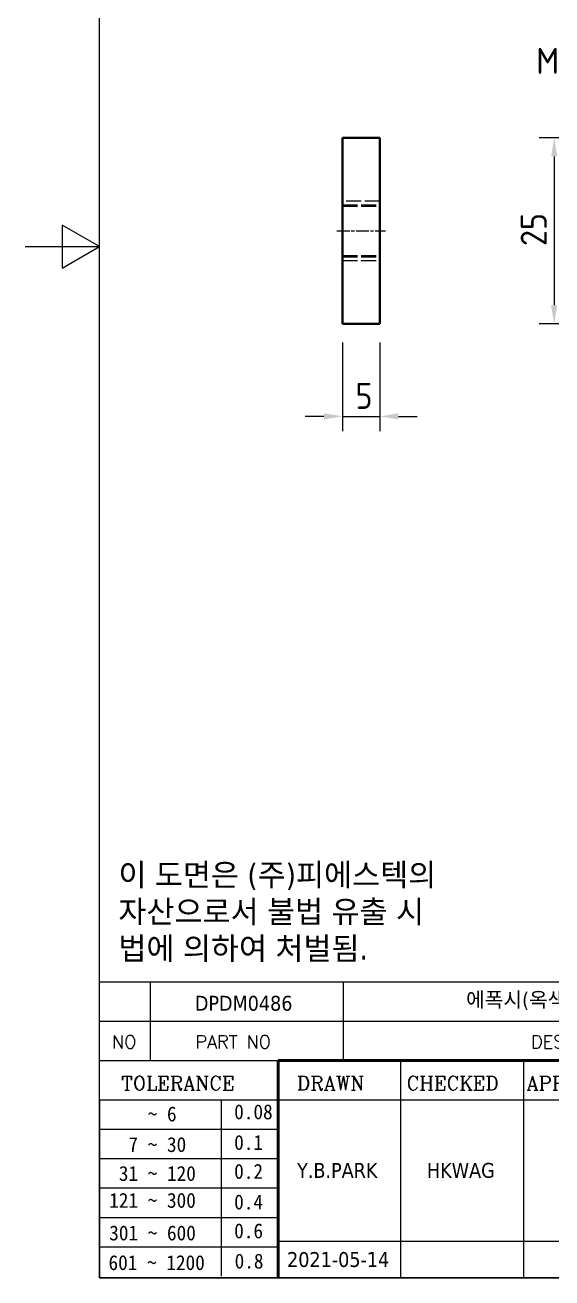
# Model space of a CAD drawing. Header units: millimetres. Extents: x 24815 to 37444, y -10619 to 6020.
# Drawn here: x 26841.5 to 26912.2, y -4468.6 to -4300.3 of the extents above; entities that cross this region are included whole.
import ezdxf
from ezdxf.enums import TextEntityAlignment as Align

# ---------------------------------------------------------------- set-up
doc = ezdxf.new("R2010")
doc.units = ezdxf.units.MM
doc.linetypes.add('DPDM0486$0$CHAIN', pattern=[0.35429999999999995, 0.2362, -0.0295, 0.0591, -0.0295])
doc.linetypes.add('DPDM0486$0$DASHED', pattern=[0.2067, 0.1654, -0.0413])
for name, color, linetype, lineweight in [('DPDM0486$0$가려진 것(ISO)', 2, 'DPDM0486$0$DASHED', 18), ('DPDM0486$0$가시적인 것(ISO)', 3, 'Continuous', 40), ('DPDM0486$0$경계(ISO)', 7, 'Continuous', 25), ('DPDM0486$0$기호(ISO)', 5, 'Continuous', 25), ('DPDM0486$0$제목(ISO)', 5, 'Continuous', 50), ('DPDM0486$0$중심선(ISO)', 1, 'Continuous', 25), ('DPDM0486$0$치수(ISO)', 2, 'Continuous', 25), ('DPDM0486$0$해치(ISO)', 7, 'Continuous', 18)]:
    doc.layers.add(name, color=color, linetype=linetype, lineweight=lineweight)
doc.styles.add('DPDM0486$0$HAN_291', font='')
doc.styles.add('DPDM0486$0$HAN_370', font='', dxfattribs={"width": 2})
doc.styles.add('DPDM0486$0$RC_284', font='ROMANC.shx')
doc.styles.add('DPDM0486$0$RC_287', font='ROMANC.shx')
doc.styles.add('DPDM0486$0$RC_292', font='ROMANC.shx')
doc.styles.add('DPDM0486$0$ROMANT_294', font='romant.shx')
doc.styles.add('DPDM0486$0$문자 텍스트_PSTEK_POSCO', font='isocp.shx')
doc.styles.add('DPDM0486$0$치수 텍스트_PSTEK_POSCO', font='isocp.shx')
doc.styles.add('DPDM0486$0$텍스트 스타일198', font='tahoma.ttf')
doc.styles.add('DPDM0486$0$텍스트 스타일333', font='ROMANC.shx', dxfattribs={"width": 0.800000011920929})
doc.styles.get('DPDM0486$0$HAN_291').set_extended_font_data('GulimChe')
doc.styles.get('DPDM0486$0$HAN_370').set_extended_font_data('GulimChe')
doc.dimstyles.new('DPDM0486$0$치수_PSTEK_POSCO', dxfattribs={"dimtxt": 3.5, "dimasz": 2.5, "dimexe": 2, "dimexo": 2.5, "dimgap": 1, "dimtad": 1, "dimrnd": 1e-08, "dimdsep": 46, "dimtxsty": 'DPDM0486$0$치수 텍스트_PSTEK_POSCO', "dimcen": 0.09, "dimdle": 10, "dimclrd": 7, "dimclre": 7, "dimclrt": 2, "dimadec": 1, "dimazin": 2, "dimtfac": 1, "dimtmove": 0, "dimatfit": 3, "dimfxl": 1, "dimtolj": 1, "dimlwd": -1, "dimlwe": -1, "dimarcsym": 0})

# ---------------------------------------------------------------- blocks, each defined once
blk = doc.blocks.new('DPDM0486$0$경계 Default Border')
at = {"layer": 'DPDM0486$0$경계(ISO)', "flags": 128}
for points in [[(10, 10), (10, 287.0000076293945), (200, 287.0000076293945), (200, 10), (10, 10)], [(0, 148.5000038146973), (10, 148.5000038146973), (5, 151.3867473602295), (5, 145.6132507324219), (10, 148.5000038146973)]]:
    blk.add_lwpolyline(points, dxfattribs=at)
blk = doc.blocks.new('DPDM0486$0$제목 블록 PSTEK')
for color, points in [(252, [(317.2195697678507, 17.0593801673321), (322.0326348870767, 21.62682475217465), (322.2781991042243, 21.94392121864296), (317.0471853425802, 16.97985676345368), (318.7512090904202, 16.1899260703855), (316.0018030350395, 12.71868385740789), (316.3356552234328, 13.00206718743325), (318.9235935156908, 16.2694494742633)]), (5, [(321.6183518841322, 17.4193704504104), (319.5281351041078, 18.24969419629727), (322.4505835294948, 22.02344462252142), (317.2195697678507, 17.0593801673321), (318.9235935156908, 16.2694494742633), (316.1741874603099, 12.79820726128571)]), (1, [(324.4839107253602, 19.60711530335299), (325.2419748254881, 19.60711530335299), (325.2419748254881, 20.25857663940324), (321.2266040451076, 20.25857663940324), (321.2266040451076, 19.60711530335299), (321.9846681452406, 19.60711530335299), (321.9846681452406, 15.3430047401139), (324.4839107253602, 15.3430047401139)]), (1, [(329.2277337269622, 20.25857663940324), (325.65654113025, 20.25857663940324), (325.65654113025, 15.3430047401139), (329.3580259941756, 15.3430047401139), (329.3580259941756, 15.9944660761648), (328.1137701654877, 15.9944660761648), (328.1137701654877, 17.56360607323003), (329.2277337269622, 17.56360607323003), (329.2277337269622, 18.25543873810179), (328.1137701654877, 18.25543873810179), (328.1137701654877, 19.60711530335299), (329.2277337269622, 19.60711530335299)]), (1, [(332.3312149849806, 20.25857663940324), (329.8592894925411, 20.25857663940324), (329.8592894925411, 15.3430047401139), (332.3312149849806, 15.3430047401139), (332.3312149849806, 17.4318630164523), (333.0701931098801, 15.3430047401139), (335.4855464857051, 15.3430047401139), (334.2514536401189, 19.30614745124769), (335.4379594596742, 20.25857663940324), (334.3071782107978, 20.25857663940324), (332.3312149849806, 18.99741471888304)]), (252, [(321.9846681452406, 19.60711530335299), (321.4042753185749, 19.60711530335299), (321.4042753185749, 19.45905590879572), (321.9846681452406, 19.45905590879572)]), (252, [(324.6615819988275, 19.45905590879572), (325.4196460989604, 19.45905590879572), (325.4196460989604, 20.11051724484596), (325.2419748254881, 20.11051724484596), (325.2419748254881, 19.60711530335299), (324.4839107253602, 19.60711530335299), (324.4839107253602, 15.3430047401139), (322.1623394187076, 15.3430047401139), (322.1623394187076, 15.19494534555726), (324.6615819988275, 15.19494534555726)]), (252, [(328.2914414389548, 19.45905590879572), (329.4054050004294, 19.45905590879572), (329.4054050004294, 20.11051724484596), (329.2277337269622, 20.11051724484596), (329.2277337269622, 19.60711530335299), (328.1137701654877, 19.60711530335299), (328.1137701654877, 18.25543873810179), (328.2914414389548, 18.25543873810179)]), (252, [(332.5088862584528, 20.1105172448466), (332.3312149849806, 20.1105172448466), (332.3312149849806, 18.99741471888368), (332.5088862584528, 19.11081371413894)]), (252, [(335.6156307331414, 20.11051724484596), (335.2535118015555, 20.11051724484596), (334.2514536401189, 19.30614745124769), (335.4855464857051, 15.3430047401139), (333.1954852176545, 15.3430047401139), (333.2478643833523, 15.19494534555726), (335.6632177591723, 15.19494534555726), (334.4291249135862, 19.15808805669106)]), (252, [(328.2914414389548, 17.41554667867274), (329.4054050004294, 17.41554667867274), (329.4054050004294, 18.10737934354514), (329.2277337269622, 18.10737934354514), (329.2277337269622, 17.56360607323003), (328.1137701654877, 17.56360607323003), (328.1137701654877, 15.9944660761648), (328.2914414389548, 15.9944660761648)]), (252, [(332.5088862584528, 16.92964231796647), (332.3312149849806, 17.43186301645164), (332.3312149849806, 15.3430047401139), (330.0369607660135, 15.3430047401139), (330.0369607660135, 15.19494534555726), (332.5088862584528, 15.19494534555726)]), (252, [(329.5356972676428, 15.8464066816075), (329.3580259941756, 15.8464066816075), (329.3580259941756, 15.3430047401139), (325.8342124037171, 15.3430047401139), (325.8342124037171, 15.19494534555726), (329.5356972676428, 15.19494534555726)])]:
    blk.add_hatch(color=color).paths.add_polyline_path(points)
h = blk.add_hatch(color=1)
edge = h.paths.add_edge_path(flags=0)
edge.add_line((314.2242174273352, 19.60711530335299), (314.2242174273352, 17.00126995915134))
edge.add_line((314.2242174273352, 17.00126995915134), (314.3485873187598, 17.00126995915134))
edge.add_arc((314.3485873187598, 17.6527312952023), 0.6514613360509371, 270, 360)
edge.add_line((315.0000486548106, 17.6527312952023), (315.0000486548106, 18.95565396730211))
edge.add_arc((314.3485873187598, 18.95565396730212), 0.6514613360508712, 0, 90)
edge.add_line((314.3485873187598, 19.60711530335299), (314.2242174273352, 19.60711530335299))
edge = h.paths.add_edge_path()
edge.add_arc((314.9847713324306, 18.28938669179658), 1.969189947606664, 269.9999999999959, 450)
edge.add_line((314.9847713324306, 20.25857663940318), (311.7664314776902, 20.25857663940324))
edge.add_line((311.7664314776902, 20.25857663940324), (311.7664314776902, 15.3430047401139))
edge.add_line((311.7664314776902, 15.3430047401139), (314.2242174273352, 15.3430047401139))
edge.add_line((314.2242174273352, 15.3430047401139), (314.2242174273352, 16.32019674418991))
edge.add_line((314.2242174273352, 16.32019674418991), (314.9847713324307, 16.32019674418991))
h = blk.add_hatch(color=252)
edge = h.paths.add_edge_path()
edge.add_arc((314.9847713324309, 18.28938669179657), 1.969189947606666, 270, 406.8278729790604)
edge.add_arc((315.1624426058984, 18.1413272972396), 1.969189947606962, -90, 53.560984836317004, ccw=False)
edge.add_line((315.1624426058984, 16.17213734963263), (314.4018887008024, 16.17213734963263))
edge.add_line((314.4018887008024, 16.17213734963263), (314.4018887008024, 15.19494534555726))
edge.add_line((314.4018887008024, 15.19494534555726), (311.9441027511573, 15.19494534555726))
edge.add_line((311.9441027511573, 15.19494534555726), (311.9441027511573, 15.3430047401139))
edge.add_line((311.9441027511573, 15.3430047401139), (314.2242174273352, 15.3430047401139))
edge.add_line((314.2242174273352, 15.3430047401139), (314.2242174273352, 16.32019674418991))
edge.add_line((314.2242174273352, 16.32019674418991), (314.9847713324309, 16.32019674418991))
h = blk.add_hatch(color=252)
edge = h.paths.add_edge_path()
edge.add_line((314.4018887008024, 19.45905590879572), (314.5262585922315, 19.45905590879572))
edge.add_arc((314.5262585922314, 18.80759457274939), 0.6514613360463194, 60.4189348879147, 90.00000000000318, ccw=False)
edge.add_arc((314.3485873187602, 18.95565396730057), 0.6514613360524251, 39.96992292766206, 90.00000000009999)
edge.add_line((314.3485873187591, 19.60711530335307), (314.2242174273352, 19.60711530335298))
edge.add_line((314.2242174273352, 19.60711530335299), (314.2242174273352, 17.00126995915134))
edge.add_line((314.2242174273352, 17.00126995915134), (314.3485873187591, 17.00126995915134))
edge.add_arc((314.3485873187568, 17.652731295233), 0.6514613360816299, 270.0000000002, 274.6930825552478)
edge.add_line((314.4018887008024, 17.0034541317032), (314.4018887008024, 19.45905590879572))
at = {"layer": 'DPDM0486$0$해치(ISO)', "true_color": 0x27d1fc}
h = blk.add_hatch(color=140, dxfattribs=at)
edge = h.paths.add_edge_path()
edge.add_ellipse((330.3660919371412, 20.15576403068321), major_axis=(9.100907360794343, 0), ratio=0.4069904968023172, start_angle=301.3098473703837, end_angle=507.7436900681698)
edge.add_ellipse((331.5340919371412, 20.4634168429492), major_axis=(-9.82350664112931, 0), ratio=0.3942600559756514, start_angle=111.51207141178469, end_angle=334.47025347086895, ccw=False)
edge.add_line((335.1363447531188, 16.8601935978785), (335.0955236905705, 16.99119398620872))
at = {"color": 180}
for p, q in [((182.475792979055, 11.79100474011392), (182.4757929790549, 51.56524660363496)), ((182.4757929790549, 51.56524660363496), (372.4757929537551, 51.56524660363496)), ((189.2651435055721, 51.56524660363496), (189.2651435055722, 41.00524660363494)), ((215.2152739891528, 41.00524660363494), (215.2152739891528, 51.56524660363496)), ((280.8758854511282, 51.56524660363496), (280.8758854511282, 41.00524660363494)), ((310.0881549537552, 51.56524660363496), (310.0881549537553, 41.00524660363494)), ((316.9044520275131, 51.56524660363496), (316.9044520275127, 41.00524660363494)), ((338.4566026226726, 51.56524660363496), (338.4566026226727, 41.00524660363494)), ((372.4757929537551, 51.56524660363496), (372.4757929537551, 11.79100474011389)), ((182.475792979055, 46.2852466036349), (372.4757929537551, 46.28524660363492)), ((182.475792979055, 41.00524660363493), (206.451475290024, 41.00524660363493)), ((222.9401812389276, 11.79100474011392), (222.9401812389276, 41.00524660363494)), ((239.4288871878316, 11.79100474011392), (239.4288871878316, 41.00524660363494)), ((255.9175931367356, 11.79100474011392), (255.9175931367356, 41.00524660363494)), ((268.6918866058747, 41.00524660363494), (268.6918866058747, 30.44524660363498)), ((280.8758854511282, 41.00524660363494), (280.8758854511282, 25.16524660363502)), ((310.088154953755, 41.00524660363494), (310.088154953755, 11.79100474011392)), ((182.475792979055, 35.72524660363497), (206.451475290024, 35.72524660363497)), ((198.8621818849491, 12.02524660363491), (198.8621818849491, 35.72524660363497)), ((206.451475290024, 35.72524660363497), (372.4757929537551, 35.72524660363497)), ((182.475792979055, 31.77524660363492), (206.451475290024, 31.77524660363492)), ((255.917593136736, 30.44524660363498), (372.4757929537552, 30.44524660363501)), ((182.475792979055, 27.82524660363487), (206.451475290024, 27.82524660363487)), ((182.475792979055, 23.87524660363505), (206.451475290024, 23.87524660363505)), ((255.9175931367359, 25.16524660363502), (372.4757929537552, 25.165246603635)), ((268.6918866058744, 25.16524660363502), (268.6918866058744, 11.79100474011392)), ((182.475792979055, 19.92524660363478), (206.451475290024, 19.92524660363478)), ((255.9175931367359, 19.88524660363481), (310.0881549537553, 19.88524660363481)), ((182.475792979055, 15.97524660363496), (206.451475290024, 15.97524660363496)), ((206.451475290024, 16.74100474011396), (255.9175931367359, 16.74100474011396)), ((182.475792979055, 11.79100474011392), (372.4757929537551, 11.79100474011389))]:
    blk.add_line(p, q, dxfattribs=at)
at = {"color": 7, "lineweight": 50}
for p, q in [((206.4514752900237, 11.79100474011392), (206.4514752900237, 41.00524660363494)), ((206.451475290024, 41.00524660363494), (372.4757929537551, 41.00524660363496))]:
    blk.add_line(p, q, dxfattribs=at)
at = {"color": 7}
for p, q in [((322.2781991042243, 21.94392121864296), (317.0471853425802, 16.97985676345368)), ((322.4505835294948, 22.02344462252142), (317.2195697678507, 17.0593801673321)), ((319.5281351041078, 18.24969419629727), (322.4505835294948, 22.02344462252142)), ((322.0326348870767, 21.62682475217465), (322.2781991042243, 21.94392121864296)), ((311.7664314776902, 20.25900474011391), (311.7664314776902, 15.34300474011391)), ((314.9847713324309, 20.25857663940324), (311.7664314776902, 20.25857663940324)), ((314.9847713324309, 20.25857663940324), (311.7664314776902, 20.25857663940324)), ((311.7664314776902, 20.25857663940324), (311.7664314776902, 15.3430047401139)), ((317.2195697678507, 17.0593801673321), (322.0326348870767, 21.62682475217465)), ((325.2419748254881, 20.25857663940324), (321.2266040451076, 20.25857663940324)), ((321.2266040451076, 20.25857663940324), (321.2266040451076, 19.60711530335299)), ((325.2419748254881, 20.25857663940324), (321.2266040451076, 20.25857663940324)), ((321.2266040451076, 20.25857663940324), (321.2266040451076, 19.60711530335299)), ((325.2419748254881, 19.60711530335299), (325.2419748254881, 20.25857663940324)), ((325.2419748254881, 19.60711530335299), (325.2419748254881, 20.25857663940324)), ((329.2277337269622, 20.25857663940324), (325.65654113025, 20.25857663940324)), ((325.65654113025, 20.25857663940324), (325.65654113025, 15.3430047401139)), ((325.65654113025, 20.25857663940324), (325.65654113025, 15.3430047401139)), ((329.2277337269622, 20.25857663940324), (325.65654113025, 20.25857663940324)), ((329.2277337269622, 19.60711530335299), (329.2277337269622, 20.25857663940324)), ((329.2277337269622, 19.60711530335299), (329.2277337269622, 20.25857663940324)), ((332.3312149849806, 20.25857663940324), (329.8592894925411, 20.25857663940324)), ((329.8592894925411, 20.25857663940324), (329.8592894925411, 15.3430047401139)), ((329.8592894925411, 20.25857663940324), (329.8592894925411, 15.3430047401139)), ((332.3312149849806, 20.25857663940324), (329.8592894925411, 20.25857663940324)), ((334.3071782107978, 20.25857663940324), (332.3312149849806, 18.99741471888304)), ((332.3312149849806, 18.99741471888304), (332.3312149849806, 20.25857663940324)), ((334.3071782107978, 20.25857663940324), (332.3312149849806, 18.99741471888304)), ((332.3312149849806, 18.99741471888304), (332.3312149849806, 20.25857663940324)), ((334.2514536401189, 19.30614745124769), (335.4379594596742, 20.25857663940324)), ((334.2514536401189, 19.30614745124769), (335.4379594596742, 20.25857663940324)), ((335.4379594596742, 20.25857663940324), (334.3071782107978, 20.25857663940324)), ((335.4379594596742, 20.25857663940324), (334.3071782107978, 20.25857663940324)), ((314.2242174273352, 17.00126995915134), (314.2242174273352, 19.60711530335299)), ((314.2242174273352, 19.60711530335299), (314.3485873187591, 19.60711530335299)), ((314.3485873187591, 19.60711530335299), (314.2242174273352, 19.60711530335299)), ((314.2242174273352, 19.60711530335299), (314.2242174273352, 17.00126995915134)), ((314.2242174273352, 17.00126995915134), (314.2242174273352, 19.60711530335299)), ((314.2242174273352, 19.60711530335299), (314.3485873187591, 19.60711530335299)), ((314.4018887008024, 19.45905590879572), (314.5262585922314, 19.45905590879572)), ((314.4018887008024, 17.0034541317032), (314.4018887008024, 19.45905590879572)), ((315.0000486548106, 18.95565396730275), (315.0000486548106, 17.65273129520161)), ((315.0000486548106, 18.95565396730275), (315.0000486548106, 17.65273129520161)), ((321.2266040451076, 19.60711530335299), (321.9846681452406, 19.60711530335299)), ((321.2266040451076, 19.60711530335299), (321.9846681452406, 19.60711530335299)), ((321.4042753185749, 19.60711530335299), (321.4042753185749, 19.45905590879572)), ((321.9846681452406, 19.60711530335299), (321.4042753185749, 19.60711530335299)), ((321.4042753185749, 19.45905590879572), (321.9846681452406, 19.45905590879572)), ((321.9846681452406, 19.60711530335299), (321.9846681452406, 15.3430047401139)), ((321.9846681452406, 19.45905590879572), (321.9846681452406, 19.60711530335299)), ((321.9846681452406, 19.60711530335299), (321.9846681452406, 15.3430047401139)), ((324.4839107253602, 19.60711530335299), (325.2419748254881, 19.60711530335299)), ((324.4839107253602, 15.3430047401139), (324.4839107253602, 19.60711530335299)), ((325.2419748254881, 19.60711530335299), (324.4839107253602, 19.60711530335299)), ((324.4839107253602, 19.60711530335299), (324.4839107253602, 15.3430047401139)), ((324.4839107253602, 19.60711530335299), (325.2419748254881, 19.60711530335299)), ((324.4839107253602, 15.3430047401139), (324.4839107253602, 19.60711530335299)), ((324.6615819988275, 19.45905590879572), (325.4196460989604, 19.45905590879572)), ((324.6615819988275, 15.19494534555726), (324.6615819988275, 19.45905590879572)), ((325.4196460989604, 20.11051724484596), (325.2419748254881, 20.11051724484596)), ((325.2419748254881, 20.11051724484596), (325.2419748254881, 19.60711530335299)), ((325.4196460989604, 19.45905590879572), (325.4196460989604, 20.11051724484596)), ((328.1137701654877, 18.25543873810179), (328.1137701654877, 19.60711530335299)), ((328.1137701654877, 19.60711530335299), (329.2277337269622, 19.60711530335299)), ((329.2277337269622, 19.60711530335299), (328.1137701654877, 19.60711530335299)), ((328.1137701654877, 19.60711530335299), (328.1137701654877, 18.25543873810179)), ((328.1137701654877, 18.25543873810179), (328.1137701654877, 19.60711530335299)), ((328.1137701654877, 19.60711530335299), (329.2277337269622, 19.60711530335299)), ((328.2914414389548, 18.25543873810179), (328.2914414389548, 19.45905590879572)), ((328.2914414389548, 19.45905590879572), (329.4054050004294, 19.45905590879572)), ((329.4054050004294, 20.11051724484596), (329.2277337269622, 20.11051724484596)), ((329.2277337269622, 20.11051724484596), (329.2277337269622, 19.60711530335299)), ((329.4054050004294, 19.45905590879572), (329.4054050004294, 20.11051724484596)), ((332.5088862584528, 20.1105172448466), (332.3312149849806, 20.1105172448466)), ((332.3312149849806, 20.1105172448466), (332.3312149849806, 18.99741471888368)), ((332.3312149849806, 18.99741471888368), (332.5088862584528, 19.11081371413894)), ((332.5088862584528, 19.11081371413894), (332.5088862584528, 20.1105172448466)), ((335.2535118015555, 20.11051724484596), (334.2514536401189, 19.30614745124769)), ((335.4855464857051, 15.3430047401139), (334.2514536401189, 19.30614745124769)), ((334.2514536401189, 19.30614745124769), (335.4855464857051, 15.3430047401139)), ((335.4855464857051, 15.3430047401139), (334.2514536401189, 19.30614745124769)), ((334.4291249135862, 19.15808805669104), (335.6156307331414, 20.11051724484596)), ((335.6632177591723, 15.19494534555726), (334.4291249135862, 19.15808805669104)), ((335.6156307331414, 20.11051724484596), (335.2535118015555, 20.11051724484596)), ((314.3485873187591, 17.00126995915134), (314.2242174273352, 17.00126995915134)), ((314.2242174273352, 17.00126995915134), (314.3485873187591, 17.00126995915134)), ((314.3485873187591, 17.00126995915134), (314.2242174273352, 17.00126995915134)), ((316.1741874603099, 12.79820726128571), (321.6183518841322, 17.4193704504104)), ((317.0471853425802, 16.97985676345368), (318.7512090904202, 16.1899260703855)), ((318.9235935156908, 16.2694494742633), (317.2195697678507, 17.0593801673321)), ((317.2195697678507, 17.0593801673321), (318.9235935156908, 16.2694494742633)), ((321.6183518841322, 17.4193704504104), (319.5281351041078, 18.24969419629727)), ((329.2277337269622, 18.25543873810179), (328.1137701654877, 18.25543873810179)), ((328.1137701654877, 18.25543873810179), (328.2914414389548, 18.25543873810179)), ((329.2277337269622, 18.25543873810179), (328.1137701654877, 18.25543873810179)), ((328.1137701654877, 17.56360607323003), (329.2277337269622, 17.56360607323003)), ((328.1137701654877, 15.9944660761648), (328.1137701654877, 17.56360607323003)), ((329.2277337269622, 17.56360607323003), (328.1137701654877, 17.56360607323003)), ((328.1137701654877, 17.56360607323003), (328.1137701654877, 15.9944660761648)), ((328.1137701654877, 17.56360607323003), (329.2277337269622, 17.56360607323003)), ((328.1137701654877, 15.9944660761648), (328.1137701654877, 17.56360607323003)), ((328.2914414389548, 15.9944660761648), (328.2914414389548, 17.41554667867274)), ((328.2914414389548, 17.41554667867274), (329.4054050004294, 17.41554667867274)), ((329.2277337269622, 17.56360607323003), (329.2277337269622, 18.25543873810179)), ((329.2277337269622, 17.56360607323003), (329.2277337269622, 18.25543873810179)), ((329.4054050004294, 18.10737934354514), (329.2277337269622, 18.10737934354514)), ((329.2277337269622, 18.10737934354514), (329.2277337269622, 17.56360607323003)), ((329.4054050004294, 17.41554667867274), (329.4054050004294, 18.10737934354514)), ((332.3312149849806, 17.4318630164523), (333.0701931098801, 15.3430047401139)), ((332.3312149849806, 15.3430047401139), (332.3312149849806, 17.4318630164523)), ((332.5088862584528, 16.92964231796647), (332.3312149849806, 17.43186301645164)), ((332.3312149849806, 17.43186301645164), (332.3312149849806, 15.3430047401139)), ((332.3312149849806, 17.4318630164523), (333.0701931098801, 15.3430047401139)), ((332.3312149849806, 15.3430047401139), (332.3312149849806, 17.4318630164523)), ((332.5088862584528, 15.19494534555726), (332.5088862584528, 16.92964231796647)), ((345.0447381189468, 17.50375595811051), (344.9867755289346, 17.689895936919)), ((311.7664314776902, 15.3430047401139), (314.2242174273352, 15.3430047401139)), ((311.7664314776902, 15.3430047401139), (314.2242174273352, 15.3430047401139)), ((314.2242174273352, 15.3430047401139), (311.9441027511573, 15.3430047401139)), ((311.9441027511573, 15.3430047401139), (311.9441027511573, 15.19494534555726)), ((311.9441027511573, 15.19494534555726), (314.4018887008024, 15.19494534555726)), ((314.2242174273352, 16.32019674418991), (314.9847713324309, 16.32019674418991)), ((314.2242174273352, 15.3430047401139), (314.2242174273352, 16.32019674418991)), ((314.9847713324309, 16.32019674418991), (314.2242174273352, 16.32019674418991)), ((314.2242174273352, 16.32019674418991), (314.2242174273352, 15.3430047401139)), ((314.2242174273352, 16.32019674418991), (314.9847713324309, 16.32019674418991)), ((314.2242174273352, 15.3430047401139), (314.2242174273352, 16.32019674418991)), ((314.4018887008024, 16.17213734963263), (315.162442605898, 16.17213734963263)), ((314.4018887008024, 15.19494534555726), (314.4018887008024, 16.17213734963263)), ((318.7512090904202, 16.1899260703855), (316.0018030350395, 12.71868385740789)), ((318.9235935156908, 16.2694494742633), (316.1741874603099, 12.79820726128571)), ((316.3356552234328, 13.00206718743325), (318.9235935156908, 16.2694494742633)), ((321.9846681452406, 15.3430047401139), (324.4839107253602, 15.3430047401139)), ((321.9846681452406, 15.3430047401139), (324.4839107253602, 15.3430047401139)), ((324.4839107253602, 15.3430047401139), (322.1623394187076, 15.3430047401139)), ((322.1623394187076, 15.3430047401139), (322.1623394187076, 15.19494534555726)), ((322.1623394187076, 15.19494534555726), (324.6615819988275, 15.19494534555726)), ((325.65654113025, 15.3430047401139), (329.3580259941756, 15.3430047401139)), ((325.65654113025, 15.3430047401139), (329.3580259941756, 15.3430047401139)), ((329.3580259941756, 15.3430047401139), (325.8342124037171, 15.3430047401139)), ((325.8342124037171, 15.3430047401139), (325.8342124037171, 15.19494534555726)), ((325.8342124037171, 15.19494534555726), (329.5356972676428, 15.19494534555726)), ((329.3580259941756, 15.9944660761648), (328.1137701654877, 15.9944660761648)), ((328.1137701654877, 15.9944660761648), (328.2914414389548, 15.9944660761648)), ((329.3580259941756, 15.9944660761648), (328.1137701654877, 15.9944660761648)), ((329.3580259941756, 15.3430047401139), (329.3580259941756, 15.9944660761648)), ((329.3580259941756, 15.3430047401139), (329.3580259941756, 15.9944660761648)), ((329.5356972676428, 15.8464066816075), (329.3580259941756, 15.8464066816075)), ((329.3580259941756, 15.8464066816075), (329.3580259941756, 15.3430047401139)), ((329.5356972676428, 15.19494534555726), (329.5356972676428, 15.8464066816075)), ((329.8592894925411, 15.3430047401139), (332.3312149849806, 15.3430047401139)), ((329.8592894925411, 15.3430047401139), (332.3312149849806, 15.3430047401139)), ((332.3312149849806, 15.3430047401139), (330.0369607660135, 15.3430047401139)), ((330.0369607660135, 15.3430047401139), (330.0369607660135, 15.19494534555726)), ((330.0369607660135, 15.19494534555726), (332.5088862584528, 15.19494534555726)), ((333.0701931098801, 15.3430047401139), (335.4855464857051, 15.3430047401139)), ((333.0701931098801, 15.3430047401139), (335.4855464857051, 15.3430047401139)), ((335.4855464857051, 15.3430047401139), (333.1954852176545, 15.3430047401139)), ((333.1954852176545, 15.3430047401139), (333.2478643833523, 15.19494534555726)), ((333.2478643833523, 15.19494534555726), (335.6632177591723, 15.19494534555726)), ((316.0018030350395, 12.71868385740789), (316.3356552234328, 13.00206718743325))]:
    blk.add_line(p, q, dxfattribs=at)
at = {"color": 5}
for p, q in [((322.4505835294948, 22.02344462252142), (317.2195697678507, 17.0593801673321)), ((319.5281351041078, 18.24969419629727), (322.4505835294948, 22.02344462252142)), ((316.1741874603099, 12.79820726128571), (321.6183518841322, 17.4193704504104)), ((317.2195697678507, 17.0593801673321), (318.9235935156908, 16.2694494742633)), ((321.6183518841322, 17.4193704504104), (319.5281351041078, 18.24969419629727)), ((318.9235935156908, 16.2694494742633), (316.1741874603099, 12.79820726128571))]:
    blk.add_line(p, q, dxfattribs=at)
at = {"color": 1}
for p, q in [((314.9847713324309, 20.25857663940324), (311.7664314776902, 20.25857663940324)), ((311.7664314776902, 20.25857663940324), (311.7664314776902, 15.3430047401139)), ((325.2419748254881, 20.25857663940324), (321.2266040451076, 20.25857663940324)), ((321.2266040451076, 20.25857663940324), (321.2266040451076, 19.60711530335299)), ((325.2419748254881, 19.60711530335299), (325.2419748254881, 20.25857663940324)), ((329.2277337269622, 20.25857663940324), (325.65654113025, 20.25857663940324)), ((325.65654113025, 20.25857663940324), (325.65654113025, 15.3430047401139)), ((329.2277337269622, 19.60711530335299), (329.2277337269622, 20.25857663940324)), ((332.3312149849806, 20.25857663940324), (329.8592894925411, 20.25857663940324)), ((329.8592894925411, 20.25857663940324), (329.8592894925411, 15.3430047401139)), ((334.3071782107978, 20.25857663940324), (332.3312149849806, 18.99741471888304)), ((332.3312149849806, 18.99741471888304), (332.3312149849806, 20.25857663940324)), ((334.2514536401189, 19.30614745124769), (335.4379594596742, 20.25857663940324)), ((335.4379594596742, 20.25857663940324), (334.3071782107978, 20.25857663940324)), ((314.2242174273352, 17.00126995915134), (314.2242174273352, 19.60711530335299)), ((314.2242174273352, 19.60711530335299), (314.3485873187591, 19.60711530335299)), ((315.0000486548106, 18.95565396730275), (315.0000486548106, 17.65273129520161)), ((321.2266040451076, 19.60711530335299), (321.9846681452406, 19.60711530335299)), ((321.9846681452406, 19.60711530335299), (321.9846681452406, 15.3430047401139)), ((324.4839107253602, 19.60711530335299), (325.2419748254881, 19.60711530335299)), ((324.4839107253602, 15.3430047401139), (324.4839107253602, 19.60711530335299)), ((328.1137701654877, 18.25543873810179), (328.1137701654877, 19.60711530335299)), ((328.1137701654877, 19.60711530335299), (329.2277337269622, 19.60711530335299)), ((335.4855464857051, 15.3430047401139), (334.2514536401189, 19.30614745124769)), ((314.3485873187591, 17.00126995915134), (314.2242174273352, 17.00126995915134)), ((329.2277337269622, 18.25543873810179), (328.1137701654877, 18.25543873810179)), ((328.1137701654877, 17.56360607323003), (329.2277337269622, 17.56360607323003)), ((328.1137701654877, 15.9944660761648), (328.1137701654877, 17.56360607323003)), ((329.2277337269622, 17.56360607323003), (329.2277337269622, 18.25543873810179)), ((332.3312149849806, 17.4318630164523), (333.0701931098801, 15.3430047401139)), ((332.3312149849806, 15.3430047401139), (332.3312149849806, 17.4318630164523)), ((311.7664314776902, 15.3430047401139), (314.2242174273352, 15.3430047401139)), ((314.2242174273352, 16.32019674418991), (314.9847713324309, 16.32019674418991)), ((314.2242174273352, 15.3430047401139), (314.2242174273352, 16.32019674418991)), ((321.9846681452406, 15.3430047401139), (324.4839107253602, 15.3430047401139)), ((325.65654113025, 15.3430047401139), (329.3580259941756, 15.3430047401139)), ((329.3580259941756, 15.9944660761648), (328.1137701654877, 15.9944660761648)), ((329.3580259941756, 15.3430047401139), (329.3580259941756, 15.9944660761648)), ((329.8592894925411, 15.3430047401139), (332.3312149849806, 15.3430047401139)), ((333.0701931098801, 15.3430047401139), (335.4855464857051, 15.3430047401139))]:
    blk.add_line(p, q, dxfattribs=at)
at = {"color": 7}
for centre, radius, start, end in [((314.9847713324309, 18.28938669179658), 1.969189947606665, 270, 90), ((314.9847713324309, 18.28938669179658), 1.969189947606665, 270, 90), ((314.3485873187598, 18.95565396730211), 0.6514613360508712, 0, 90), ((314.3485873187602, 18.95565396730057), 0.6514613360524251, 39.96992292766117, 90), ((314.3485873187598, 18.95565396730212), 0.6514613360508712, 0, 90), ((314.5262585922314, 18.80759457274939), 0.6514613360463193, 60.41893488791137, 90), ((314.9847713324307, 18.2893866917965), 1.969189947606594, 270, 46.82787297909833), ((315.1624426058984, 18.1413272972396), 1.969189947606961, 270, 53.56098483636067), ((314.3485873187597, 17.65273129520228), 0.6514613360509381, 270, 0), ((314.3485873187598, 17.6527312952023), 0.6514613360509381, 270, 0), ((314.3485873187568, 17.652731295233), 0.6514613360816299, 270, 274.6930825552478)]:
    blk.add_arc(centre, radius, start, end, dxfattribs=at)
at = {"color": 1}
for centre, radius, start, end in [((314.9847713324309, 18.28938669179657), 1.969189947606665, 270, 90), ((314.3485873187598, 18.95565396730211), 0.6514613360508712, 0, 90), ((314.3485873187598, 17.6527312952023), 0.6514613360509381, 270, 0)]:
    blk.add_arc(centre, radius, start, end, dxfattribs=at)
at = {"layer": 'DPDM0486$0$제목(ISO)', "lineweight": 18}
blk.add_line((182.475792979055, 35.72500474011393), (182.475792979055, 11.79100474011392), dxfattribs=at)
at = {"layer": 'DPDM0486$0$제목(ISO)'}
for p, q in [((322.2781991042243, 21.94392121864296), (317.0471853425802, 16.97985676345368)), ((322.4505835294948, 22.02344462252142), (317.2195697678507, 17.0593801673321)), ((319.5281351041078, 18.24969419629727), (322.4505835294948, 22.02344462252142)), ((322.0326348870767, 21.62682475217465), (322.2781991042243, 21.94392121864296)), ((314.9847713324306, 20.25857663940324), (311.7664314776902, 20.25857663940324)), ((311.7664314776902, 20.25857663940324), (311.7664314776902, 15.3430047401139)), ((317.2195697678507, 17.0593801673321), (322.0326348870767, 21.62682475217465)), ((325.2419748254881, 20.25857663940324), (321.2266040451076, 20.25857663940324)), ((321.2266040451076, 20.25857663940324), (321.2266040451076, 19.60711530335299)), ((325.2419748254881, 19.60711530335299), (325.2419748254881, 20.25857663940324)), ((329.2277337269622, 20.25857663940324), (325.65654113025, 20.25857663940324)), ((325.65654113025, 20.25857663940324), (325.65654113025, 15.3430047401139)), ((329.2277337269622, 19.60711530335299), (329.2277337269622, 20.25857663940324)), ((332.3312149849806, 20.25857663940324), (329.8592894925411, 20.25857663940324)), ((329.8592894925411, 20.25857663940324), (329.8592894925411, 15.3430047401139)), ((334.3071782107978, 20.25857663940324), (332.3312149849806, 18.99741471888304)), ((332.3312149849806, 18.99741471888304), (332.3312149849806, 20.25857663940324)), ((334.2514536401189, 19.30614745124769), (335.4379594596742, 20.25857663940324)), ((335.4379594596742, 20.25857663940324), (334.3071782107978, 20.25857663940324)), ((314.2242174273352, 17.00126995915134), (314.2242174273352, 19.60711530335299)), ((314.2242174273352, 19.60711530335299), (314.3485873187598, 19.60711530335299)), ((314.3485873187591, 19.60711530335299), (314.2242174273352, 19.60711530335299)), ((314.2242174273352, 19.60711530335299), (314.2242174273352, 17.00126995915134)), ((314.4018887008024, 19.45905590879572), (314.5262585922314, 19.45905590879572)), ((314.4018887008024, 17.0034541317032), (314.4018887008024, 19.45905590879572)), ((315.0000486548106, 18.95565396730211), (315.0000486548106, 17.6527312952023)), ((321.2266040451076, 19.60711530335299), (321.9846681452406, 19.60711530335299)), ((321.9846681452406, 19.60711530335299), (321.4042753185749, 19.60711530335299)), ((321.4042753185749, 19.60711530335299), (321.4042753185749, 19.45905590879572)), ((321.4042753185749, 19.45905590879572), (321.9846681452406, 19.45905590879572)), ((321.9846681452406, 19.60711530335299), (321.9846681452406, 15.3430047401139)), ((321.9846681452406, 19.45905590879572), (321.9846681452406, 19.60711530335299)), ((324.4839107253602, 19.60711530335299), (325.2419748254881, 19.60711530335299)), ((324.4839107253602, 15.3430047401139), (324.4839107253602, 19.60711530335299)), ((325.2419748254881, 19.60711530335299), (324.4839107253602, 19.60711530335299)), ((324.4839107253602, 19.60711530335299), (324.4839107253602, 15.3430047401139)), ((324.6615819988275, 19.45905590879572), (325.4196460989604, 19.45905590879572)), ((324.6615819988275, 15.19494534555726), (324.6615819988275, 19.45905590879572)), ((325.4196460989604, 20.11051724484596), (325.2419748254881, 20.11051724484596)), ((325.2419748254881, 20.11051724484596), (325.2419748254881, 19.60711530335299)), ((325.4196460989604, 19.45905590879572), (325.4196460989604, 20.11051724484596)), ((328.1137701654877, 18.25543873810179), (328.1137701654877, 19.60711530335299)), ((328.1137701654877, 19.60711530335299), (329.2277337269622, 19.60711530335299)), ((329.2277337269622, 19.60711530335299), (328.1137701654877, 19.60711530335299)), ((328.1137701654877, 19.60711530335299), (328.1137701654877, 18.25543873810179)), ((328.2914414389548, 19.45905590879572), (329.4054050004294, 19.45905590879572)), ((328.2914414389548, 18.25543873810179), (328.2914414389548, 19.45905590879572)), ((329.4054050004294, 20.11051724484596), (329.2277337269622, 20.11051724484596)), ((329.2277337269622, 20.11051724484596), (329.2277337269622, 19.60711530335299)), ((329.4054050004294, 19.45905590879572), (329.4054050004294, 20.11051724484596)), ((332.5088862584528, 20.1105172448466), (332.3312149849806, 20.1105172448466)), ((332.3312149849806, 20.1105172448466), (332.3312149849806, 18.99741471888368)), ((332.3312149849806, 18.99741471888368), (332.5088862584528, 19.11081371413894)), ((332.5088862584528, 19.11081371413894), (332.5088862584528, 20.1105172448466)), ((335.2535118015555, 20.11051724484596), (334.2514536401189, 19.30614745124769)), ((335.4855464857051, 15.3430047401139), (334.2514536401189, 19.30614745124769)), ((334.2514536401189, 19.30614745124769), (335.4855464857051, 15.3430047401139)), ((334.4291249135862, 19.15808805669106), (335.6156307331414, 20.11051724484596)), ((335.6632177591723, 15.19494534555726), (334.4291249135862, 19.15808805669106)), ((335.6156307331414, 20.11051724484596), (335.2535118015555, 20.11051724484596)), ((314.3485873187598, 17.00126995915134), (314.2242174273352, 17.00126995915134)), ((314.2242174273352, 17.00126995915134), (314.3485873187591, 17.00126995915134)), ((316.1741874603099, 12.79820726128571), (321.6183518841322, 17.4193704504104)), ((317.0471853425802, 16.97985676345368), (318.7512090904202, 16.1899260703855)), ((317.2195697678507, 17.0593801673321), (318.9235935156908, 16.2694494742633)), ((318.9235935156908, 16.2694494742633), (317.2195697678507, 17.0593801673321)), ((321.6183518841322, 17.4193704504104), (319.5281351041078, 18.24969419629727)), ((329.2277337269622, 18.25543873810179), (328.1137701654877, 18.25543873810179)), ((328.1137701654877, 18.25543873810179), (328.2914414389548, 18.25543873810179)), ((328.1137701654877, 15.9944660761648), (328.1137701654877, 17.56360607323003)), ((328.1137701654877, 17.56360607323003), (329.2277337269622, 17.56360607323003)), ((329.2277337269622, 17.56360607323003), (328.1137701654877, 17.56360607323003)), ((328.1137701654877, 17.56360607323003), (328.1137701654877, 15.9944660761648)), ((328.2914414389548, 17.41554667867274), (329.4054050004294, 17.41554667867274)), ((328.2914414389548, 15.9944660761648), (328.2914414389548, 17.41554667867274)), ((329.2277337269622, 17.56360607323003), (329.2277337269622, 18.25543873810179)), ((329.4054050004294, 18.10737934354514), (329.2277337269622, 18.10737934354514)), ((329.2277337269622, 18.10737934354514), (329.2277337269622, 17.56360607323003)), ((329.4054050004294, 17.41554667867274), (329.4054050004294, 18.10737934354514)), ((332.3312149849806, 15.3430047401139), (332.3312149849806, 17.4318630164523)), ((332.3312149849806, 17.4318630164523), (333.0701931098801, 15.3430047401139)), ((332.5088862584528, 16.92964231796647), (332.3312149849806, 17.43186301645164)), ((332.3312149849806, 17.43186301645164), (332.3312149849806, 15.3430047401139)), ((332.5088862584528, 15.19494534555726), (332.5088862584528, 16.92964231796647)), ((311.7664314776902, 15.3430047401139), (314.2242174273352, 15.3430047401139)), ((314.2242174273352, 15.3430047401139), (311.9441027511573, 15.3430047401139)), ((311.9441027511573, 15.3430047401139), (311.9441027511573, 15.19494534555726)), ((311.9441027511573, 15.19494534555726), (314.4018887008024, 15.19494534555726)), ((314.2242174273352, 15.3430047401139), (314.2242174273352, 16.32019674418991)), ((314.2242174273352, 16.32019674418991), (314.9847713324307, 16.32019674418991)), ((314.9847713324309, 16.32019674418991), (314.2242174273352, 16.32019674418991)), ((314.2242174273352, 16.32019674418991), (314.2242174273352, 15.3430047401139)), ((314.4018887008024, 15.19494534555726), (314.4018887008024, 16.17213734963263)), ((314.4018887008024, 16.17213734963263), (315.1624426058984, 16.17213734963263)), ((318.7512090904202, 16.1899260703855), (316.0018030350395, 12.71868385740789)), ((318.9235935156908, 16.2694494742633), (316.1741874603099, 12.79820726128571)), ((316.3356552234328, 13.00206718743325), (318.9235935156908, 16.2694494742633)), ((321.9846681452406, 15.3430047401139), (324.4839107253602, 15.3430047401139)), ((324.4839107253602, 15.3430047401139), (322.1623394187076, 15.3430047401139)), ((322.1623394187076, 15.3430047401139), (322.1623394187076, 15.19494534555726)), ((322.1623394187076, 15.19494534555726), (324.6615819988275, 15.19494534555726)), ((325.65654113025, 15.3430047401139), (329.3580259941756, 15.3430047401139)), ((329.3580259941756, 15.3430047401139), (325.8342124037171, 15.3430047401139)), ((325.8342124037171, 15.3430047401139), (325.8342124037171, 15.19494534555726)), ((325.8342124037171, 15.19494534555726), (329.5356972676428, 15.19494534555726)), ((329.3580259941756, 15.9944660761648), (328.1137701654877, 15.9944660761648)), ((328.1137701654877, 15.9944660761648), (328.2914414389548, 15.9944660761648)), ((329.3580259941756, 15.3430047401139), (329.3580259941756, 15.9944660761648)), ((329.5356972676428, 15.8464066816075), (329.3580259941756, 15.8464066816075)), ((329.3580259941756, 15.8464066816075), (329.3580259941756, 15.3430047401139)), ((329.5356972676428, 15.19494534555726), (329.5356972676428, 15.8464066816075)), ((329.8592894925411, 15.3430047401139), (332.3312149849806, 15.3430047401139)), ((332.3312149849806, 15.3430047401139), (330.0369607660135, 15.3430047401139)), ((330.0369607660135, 15.3430047401139), (330.0369607660135, 15.19494534555726)), ((330.0369607660135, 15.19494534555726), (332.5088862584528, 15.19494534555726)), ((333.0701931098801, 15.3430047401139), (335.4855464857051, 15.3430047401139)), ((335.4855464857051, 15.3430047401139), (333.1954852176545, 15.3430047401139)), ((333.1954852176545, 15.3430047401139), (333.2478643833523, 15.19494534555726)), ((333.2478643833523, 15.19494534555726), (335.6632177591723, 15.19494534555726)), ((316.0018030350395, 12.71868385740789), (316.3356552234328, 13.00206718743325))]:
    blk.add_line(p, q, dxfattribs=at)
at = {"layer": 'DPDM0486$0$제목(ISO)', "color": 4}
blk.add_line((335.1363447531188, 16.8601935978785), (335.0955236905705, 16.99119398620872), dxfattribs=at)
at = {"layer": 'DPDM0486$0$제목(ISO)'}
for centre, radius, start, end in [((314.9847713324306, 18.28938669179658), 1.969189947606664, 46.82787297909431, 90), ((314.3485873187598, 18.95565396730212), 0.6514613360508712, 0, 90), ((314.3485873187602, 18.95565396730057), 0.6514613360524251, 39.96992292766117, 90), ((314.5262585922314, 18.80759457274939), 0.6514613360463193, 60.41893488791137, 90), ((314.9847713324307, 18.2893866917965), 1.969189947606594, 270, 46.82787297909833), ((314.9847713324309, 18.28938669179657), 1.969189947606666, 270, 46.8278729790603), ((315.1624426058984, 18.1413272972396), 1.969189947606962, 270, 53.56098483631701), ((314.3485873187598, 17.6527312952023), 0.6514613360509371, 270, 0), ((314.3485873187568, 17.652731295233), 0.6514613360816299, 270, 274.6930825552478)]:
    blk.add_arc(centre, radius, start, end, dxfattribs=at)
at = {"layer": 'DPDM0486$0$제목(ISO)', "color": 4}
for centre, major_axis, ratio, start_param, end_param in [((331.5340919371412, 20.4634168429492), (9.82350664112931, 0), 0.3942600559756514, 5.087845455444478, 8.97919982663645), ((330.3660919371412, 20.15576403068321), (9.100907360794343, 0), 0.4069904968023172, 5.258848905294775, 8.861799147915196)]:
    blk.add_ellipse(centre, major_axis=major_axis, ratio=ratio, start_param=start_param, end_param=end_param, dxfattribs=at)
at = {"color": 2}
for s, height, style, p in [('NO', 1.742399930953979, 'DPDM0486$0$RC_284', (184.135398793432, 42.62317362549192)), ('PART NO', 1.742399930953979, 'DPDM0486$0$RC_284', (195.3359407378685, 42.62317362549192)), ('DESCRIPTION', 1.742399930953979, 'DPDM0486$0$RC_284', (240.4025565652523, 42.62317362549192)), ("Q'TY", 1.742399930953979, 'DPDM0486$0$RC_284', (310.1440786515383, 42.62317362549192)), ('COLOR/FINISH', 1.742399930953979, 'DPDM0486$0$RC_284', (317.7725341324144, 42.62317362549192)), ('REMARK', 1.742399930953979, 'DPDM0486$0$RC_284', (348.346649953877, 42.62317362549192)), (' TOLERANCE', 1.899999976158142, 'DPDM0486$0$RC_287', (184.0872874387979, 37.00893196870329)), ('DRAWN', 1.899999976158142, 'DPDM0486$0$RC_287', (208.9766620976279, 37.00893196870329)), ('CHECKED', 1.899999976158142, 'DPDM0486$0$RC_287', (223.6856844514997, 37.00893196870329)), ('APPROVED', 1.899999976158142, 'DPDM0486$0$RC_287', (239.7795453577791, 37.00893196870329)), ('UNIT', 1.742399930953979, 'DPDM0486$0$RC_284', (259.1652673287452, 37.34317362549218)), ('SCALE', 1.742399930953979, 'DPDM0486$0$RC_284', (270.2934779252897, 37.34317362549218)), ('MODEL NAME', 2.178000062704086, 'DPDM0486$0$RC_292', (284.096330289083, 37.25462520371384)), ('    ~ 6', 2.000000029802322, 'DPDM0486$0$HAN_291', (183.7721304966814, 32.8176515608431)), ('0.08', 2.000000029802322, 'DPDM0486$0$HAN_291', (200.5467345600617, 33.09873600004101)), ('PART NAME', 2.178000062704086, 'DPDM0486$0$RC_292', (285.1416959765849, 32.03045329421792)), ('mm', 1.742399930953979, 'DPDM0486$0$RC_284', (259.6505418159997, 32.3543089683787)), ('  7 ~ 30', 2.000000029802322, 'DPDM0486$0$HAN_291', (183.7721304966814, 28.70538114822415)), ('0.1', 2.000000029802322, 'DPDM0486$0$HAN_291', (200.5467345600617, 28.98646558742206)), (' DWG NO.', 2.178000062704086, 'DPDM0486$0$RC_292', (284.8124284083233, 26.75045329421772)), ('0.2', 2.000000029802322, 'DPDM0486$0$HAN_291', (200.5467345600617, 25.10736625836028)), (' 31 ~ 120', 2.000000029802322, 'DPDM0486$0$HAN_291', (183.7721304966814, 24.82628181916237)), ('REFERENCE', 2.178000062704086, 'DPDM0486$0$RC_292', (278.2741065029841, 21.43214925458022)), ('121 ~ 300', 2.000000029802322, 'DPDM0486$0$HAN_291', (183.7721304966814, 21.21401206133254)), ('0.4', 2.000000029802322, 'DPDM0486$0$HAN_291', (200.5467345600617, 20.99509650053045)), ('SIZE', 1.742399930953979, 'DPDM0486$0$RC_284', (259.1652673287452, 21.69497768947366)), ('301 ~ 600', 2.000000029802322, 'DPDM0486$0$HAN_291', (183.7721304966814, 16.83491273227077)), ('0.6', 2.000000029802322, 'DPDM0486$0$HAN_291', (200.5467345600617, 17.11599717146868)), ('601 ~ 1200', 2.000000029802322, 'DPDM0486$0$HAN_291', (183.6802025156883, 12.84759660881125)), ('0.8', 2.000000029802322, 'DPDM0486$0$HAN_291', (200.6097246063884, 13.05732192299702))]:
    blk.add_text(s, height=height, dxfattribs=dict(at, style=style)).set_placement(p)
at = {"color": 2, "style": 'DPDM0486$0$RC_284'}
blk.add_text('MATERIAL', height=1.742399930953979, dxfattribs=at).set_placement((295.4820202024417, 43.64524660363492), align=Align.MIDDLE_CENTER)
at = {"color": 7, "style": 'DPDM0486$0$텍스트 스타일333', "width": 0.7999999523162842}
blk.add_text('N/S', height=2.000000029802322, dxfattribs=at).set_placement((274.7838860285014, 33.08524660363496), align=Align.MIDDLE_CENTER)
at = {"color": 2, "style": 'DPDM0486$0$텍스트 스타일333', "width": 0.7999999523162842}
blk.add_text('3rd ANGLE PROJ.', height=2.000000029802322, dxfattribs=at).set_placement((256.8430306642954, 26.76148381654429))
at = {"color": 7, "style": 'DPDM0486$0$ROMANT_294'}
for s, p in [('POWER', (342.82727231297, 20.97115304607566)), ('SYSTEM', (342.82727231297, 17.3284636719184)), ('TECHNOLOGY', (342.82727231297, 13.57194088644453))]:
    blk.add_text(s, height=2.700000107288361, dxfattribs=at).set_placement(p)
at = {"color": 7, "insert": (320.8519732224835, 14.21236326823155), "char_height": 1.400000005960464, "attachment_point": 1, "line_spacing_factor": 0.3319999873638153, "style": 'DPDM0486$0$HAN_370'}
blk.add_mtext('\\fHY견고딕|b0|i0;\\H1.4000;피에스텍', dxfattribs=at)
at = {"layer": 'DPDM0486$0$제목(ISO)', "color": 7, "style": 'DPDM0486$0$텍스트 스타일198'}
for tag, p in [('부품_번호_001', (195.2745901915225, 47.68004260027597)), ('설명_001', (231.6775777785874, 48.15254980701407)), ('재질_001', (287.5148118214444, 48.15533783383798)), ('질량\\P3;_001', (350.3046145639351, 48.1643332276222)), ('1._MODEL_NAME_001', (330.0136150993394, 37.53784565107739)), ('제목_001', (335.5349605450116, 32.12134216388962)), ('부품_번호_001', (333.9338304447544, 26.80524658873385)), ('설계자_001', (208.9933432903149, 25.2331256569733)), ('점검자_001', (226.4283219195384, 25.23446884033784)), ('시트_크기_001', (260.763436960494, 14.8381256569732)), ('프로젝트_001', (276.0100293621023, 15.06954846001997)), ('작성_날짜_001', (207.6508315174557, 13.26600472521278))]:
    blk.add_attdef(tag, p, '', height=2.000000029802322, dxfattribs=at)
for tag, p in [("3._Q'TY", (313.4963034906341, 48.92524660363497)), ('4._COLOR', (327.6805273250926, 48.92524660363493)), ('엔지니어링_승인자', (247.673240162284, 26.23312567187446)), ('점검_날짜', (231.1845342133799, 14.26600474011394)), ('엔지니어링_승인_날짜', (247.6732401622839, 14.26600474011394))]:
    blk.add_attdef(tag, text='', height=2.000000029802322, dxfattribs=at).set_placement(p, align=Align.MIDDLE_CENTER)
blk = doc.blocks.new('*D1428')
at = {"layer": 'Defpoints', "color": 0, "transparency": 16777216}
for p in [(26884.09985003686, -4340.445859432425), (26889.09985003686, -4340.445859432425), (26889.09985003686, -4352.855767026384)]:
    blk.add_point(p, dxfattribs=at)
at = {"layer": 'DPDM0486$0$치수(ISO)', "color": 7, "transparency": 16777216}
for p, q in [((26884.09985003686, -4342.945859432425), (26884.09985003686, -4354.855767026384)), ((26889.09985003686, -4342.945859432425), (26889.09985003686, -4354.855767026384)), ((26881.59985003686, -4352.855767026384), (26879.09985003686, -4352.855767026384)), ((26884.09985003686, -4352.855767026384), (26889.09985003686, -4352.855767026384)), ((26891.59985003686, -4352.855767026384), (26894.09985003686, -4352.855767026384))]:
    blk.add_line(p, q, dxfattribs=at)
for points in [[(26881.59985003686, -4352.439100359717), (26881.59985003686, -4353.272433693051), (26884.09985003686, -4352.855767026384)], [(26891.59985003686, -4352.439100359717), (26891.59985003686, -4353.272433693051), (26889.09985003686, -4352.855767026384)]]:
    blk.add_solid(points, dxfattribs=at)
at = {"layer": 'DPDM0486$0$치수(ISO)', "color": 2, "transparency": 16777216, "insert": (26885.82736266344, -4350.105767026384), "char_height": 3.5, "attachment_point": 4, "style": 'DPDM0486$0$치수 텍스트_PSTEK_POSCO'}
blk.add_mtext('\\A1;5', dxfattribs=at)
blk = doc.blocks.new('*D1430')
at = {"layer": 'Defpoints', "color": 0, "transparency": 16777216}
for p in [(26932.50733377668, -4315.445859432425), (26912.50733377668, -4340.445859432425), (26932.50733377668, -4340.445859432425)]:
    blk.add_point(p, dxfattribs=at)
at = {"layer": 'DPDM0486$0$치수(ISO)', "color": 7, "transparency": 16777216}
for p, q in [((26930.00733377668, -4315.445859432425), (26910.50733377668, -4315.445859432425)), ((26912.50733377668, -4317.945859432425), (26912.50733377668, -4337.945859432425)), ((26930.00733377668, -4340.445859432425), (26910.50733377668, -4340.445859432425))]:
    blk.add_line(p, q, dxfattribs=at)
for points in [[(26912.09066711001, -4317.945859432425), (26912.92400044334, -4317.945859432425), (26912.50733377668, -4315.445859432425)], [(26912.09066711001, -4337.945859432425), (26912.92400044334, -4337.945859432425), (26912.50733377668, -4340.445859432425)]]:
    blk.add_solid(points, dxfattribs=at)
at = {"layer": 'DPDM0486$0$치수(ISO)', "color": 2, "transparency": 16777216, "insert": (26909.75698928849, -4329.987785782218), "char_height": 3.5, "attachment_point": 4, "rotation": 90, "style": 'DPDM0486$0$치수 텍스트_PSTEK_POSCO'}
blk.add_mtext('\\A1;25', dxfattribs=at)

msp = doc.modelspace()

# ---------------------------------------------------------------- linework, layer by layer
at = {"layer": 'DPDM0486$0$가려진 것(ISO)', "ltscale": 12.09482383728027}
for p, q in [((26889.09985003686, -4323.945859432425), (26884.09985003686, -4323.945859432425)), ((26884.09985003687, -4324.445859432425), (26889.09985003687, -4324.445859432425)), ((26884.09985003686, -4324.622359432425), (26889.09985003686, -4324.622359432425)), ((26884.09985003686, -4331.269359432425), (26889.09985003686, -4331.269359432425)), ((26884.09985003687, -4331.445859432425), (26889.09985003687, -4331.445859432425)), ((26884.09985003686, -4331.945859432425), (26889.09985003686, -4331.945859432425))]:
    msp.add_line(p, q, dxfattribs=at)
at = {"layer": 'DPDM0486$0$가시적인 것(ISO)'}
for p, q in [((26884.09985003686, -4340.445859432425), (26884.09985003686, -4315.445859432425)), ((26884.09985003686, -4315.445859432425), (26889.09985003686, -4315.445859432425)), ((26889.09985003686, -4315.445859432425), (26889.09985003686, -4340.445859432425)), ((26889.09985003686, -4340.445859432425), (26884.09985003686, -4340.445859432425))]:
    msp.add_line(p, q, dxfattribs=at)
at = {"layer": 'DPDM0486$0$중심선(ISO)', "linetype": 'DPDM0486$0$CHAIN', "ltscale": 7.222748279571533}
msp.add_line((26883.34985003686, -4327.945859432425), (26889.84985003686, -4327.945859432425), dxfattribs=at)

# ---------------------------------------------------------------- block references
msp.add_blockref('DPDM0486$0$경계 Default Border', (26841.47465779807, -4478.559945427103))
ref = msp.add_blockref('DPDM0486$0$제목 블록 PSTEK', (26668.99886484432, -4480.350950167217))
ref.add_attrib('설계자_001', 'Y.B.PARK', (26877.99220813463, -4455.117824510244), dxfattribs={"layer": 'DPDM0486$0$제목(ISO)', "color": 7, "height": 2.000000029802322, "style": 'DPDM0486$0$텍스트 스타일198'})
ref.add_attrib('점검자_001', 'HKWAG', (26895.42718676386, -4455.11648132688), dxfattribs={"layer": 'DPDM0486$0$제목(ISO)', "color": 7, "height": 2.000000029802322, "style": 'DPDM0486$0$텍스트 스타일198'})
ref.add_attrib('프로젝트_001', '삼한진공(현대자동차)', (26945.00889420642, -4465.281401707197), dxfattribs={"layer": 'DPDM0486$0$제목(ISO)', "color": 7, "height": 2.000000029802322, "style": 'DPDM0486$0$텍스트 스타일198'})
ref.add_attrib('시트_크기_001', 'A4', (26929.76230180481, -4465.512824510244), dxfattribs={"layer": 'DPDM0486$0$제목(ISO)', "color": 7, "height": 2.000000029802322, "style": 'DPDM0486$0$텍스트 스타일198'})
ref.add_attrib('작성_날짜_001', '2021-05-14', (26876.64969636177, -4467.084945442004), dxfattribs={"layer": 'DPDM0486$0$제목(ISO)', "color": 7, "height": 2.000000029802322, "style": 'DPDM0486$0$텍스트 스타일198'})
ref.add_attrib('재질_001', '에폭시(옥색)', (26956.51367666576, -4432.195612333378), dxfattribs={"layer": 'DPDM0486$0$제목(ISO)', "color": 7, "height": 2.000000029802322, "style": 'DPDM0486$0$텍스트 스타일198'})
ref.add_attrib('부품_번호_001', 'DPDM0486', (27002.93269528907, -4453.545703578483), dxfattribs={"layer": 'DPDM0486$0$제목(ISO)', "color": 7, "height": 2.000000029802322, "style": 'DPDM0486$0$텍스트 스타일198'})
ref.add_attrib('1._MODEL_NAME_001', 'PSIH-15kW/36kHz', (26999.01247994366, -4442.81310451614), dxfattribs={"layer": 'DPDM0486$0$제목(ISO)', "color": 7, "height": 2.000000029802322, "style": 'DPDM0486$0$텍스트 스타일198'})
ref.add_attrib('질량\\P3;_001', '0.010 kg', (27019.30347940825, -4432.186616939595), dxfattribs={"layer": 'DPDM0486$0$제목(ISO)', "color": 7, "height": 2.000000029802322, "style": 'DPDM0486$0$텍스트 스타일198'})
ref.add_attrib('설명_001', '에폭시(옥색) t=5.0*70*25', (26900.67644262291, -4432.198400360203), dxfattribs={"layer": 'DPDM0486$0$제목(ISO)', "color": 7, "height": 2.000000029802322, "style": 'DPDM0486$0$텍스트 스타일198'})
ref.add_attrib('부품_번호_001', 'DPDM0486', (26864.27345503584, -4432.670907566941), dxfattribs={"layer": 'DPDM0486$0$제목(ISO)', "color": 7, "height": 2.000000029802322, "style": 'DPDM0486$0$텍스트 스타일198'})
ref.add_attrib('제목_001', 'BRACKET', (27004.53382538933, -4448.229608003327), dxfattribs={"layer": 'DPDM0486$0$제목(ISO)', "color": 7, "height": 2.000000029802322, "style": 'DPDM0486$0$텍스트 스타일198'})

# ---------------------------------------------------------------- texts
at = {"layer": 'DPDM0486$0$기호(ISO)', "color": 2, "insert": (26910.10190263543, -4305.114660229223), "char_height": 3.499999940395355, "width": 17.6792128443718, "attachment_point": 4, "line_spacing_factor": 0.612500011920929, "style": 'DPDM0486$0$치수 텍스트_PSTEK_POSCO'}
msp.add_mtext('{M8x1.25}', dxfattribs=at)
at = {"layer": 'DPDM0486$0$기호(ISO)', "color": 7, "insert": (26854.00915955734, -4419.527712239853), "char_height": 3.00000011920929, "width": 60.84077827472761, "attachment_point": 4, "line_spacing_factor": 0.9878842234611511, "style": 'DPDM0486$0$문자 텍스트_PSTEK_POSCO'}
msp.add_mtext('{\\fTahoma|b0|i0;\\H3.0000;이 도면은 (주)피에스텍의\\P자산으로서 불법 유출 시 \\P법에 의하여 처벌됨.}', dxfattribs=at)

# ---------------------------------------------------------------- dimensions: what is measured, and where the dimension line sits
at = {"layer": 'DPDM0486$0$치수(ISO)', "color": 7}
dim = msp.add_linear_dim(base=(26912.50733377668, -4340.445859432425), p1=(26932.50733377668, -4315.445859432425), p2=(26932.50733377668, -4340.445859432425), angle=90, dimstyle='DPDM0486$0$치수_PSTEK_POSCO', override={"dimdec": 2, "dimtp": 0, "dimtm": -0, "dimtdec": 2, "dimtofl": 0, "dimatfit": 1}, dxfattribs=at)
dim.commit()
dim.dimension.update_dxf_attribs({"geometry": '*D1430', "text_midpoint": (26912.50733377668, -4327.945859432425), "dimtype": 160})
dim = msp.add_linear_dim(base=(26889.09985003686, -4352.855767026384), p1=(26884.09985003686, -4340.445859432425), p2=(26889.09985003686, -4340.445859432425), dimstyle='DPDM0486$0$치수_PSTEK_POSCO', override={"dimdec": 2, "dimtp": 0, "dimtm": -0, "dimtdec": 2, "dimtofl": 1, "dimatfit": 1}, dxfattribs=at)
dim.commit()
dim.dimension.update_dxf_attribs({"geometry": '*D1428', "text_midpoint": (26886.59985003686, -4352.855767026384), "dimtype": 160})

doc.saveas('drawing.dxf')
